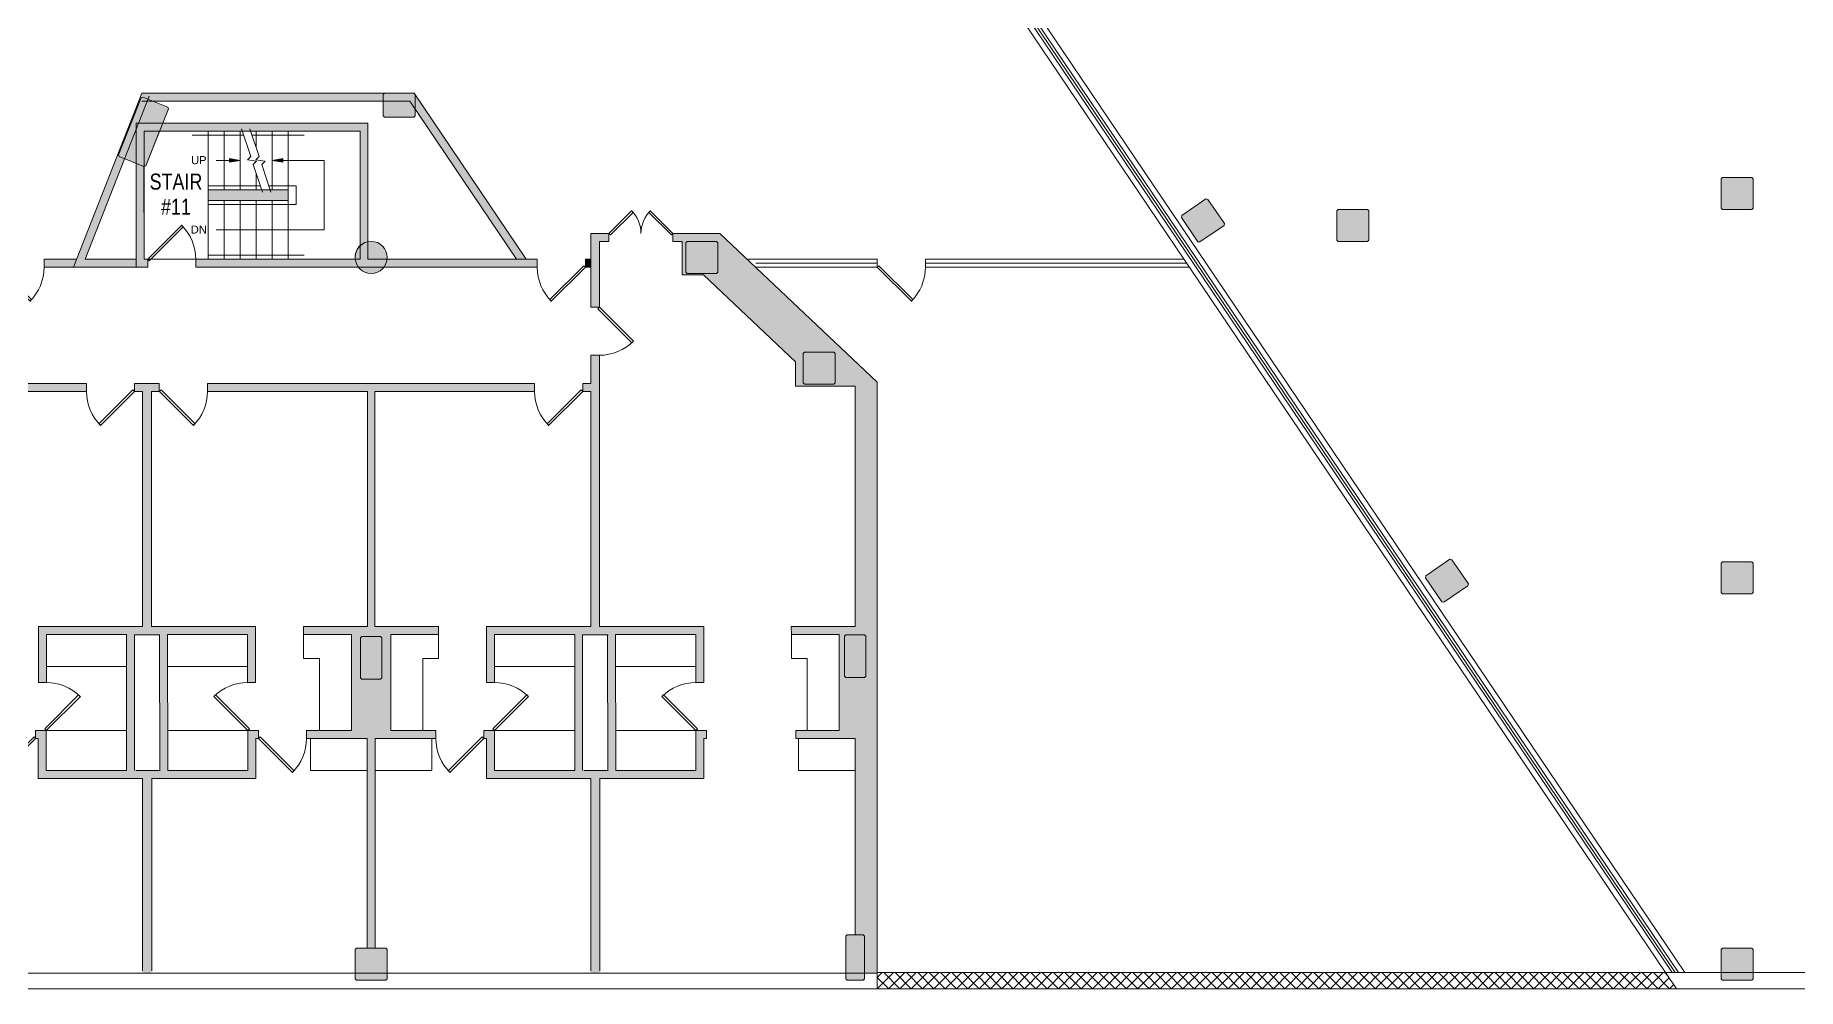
# Model space of a CAD drawing. Header units: inches. Extents: x -13 to 4331, y -638 to 2885.
# Drawn here: x 2208 to 3529, y -638 to 77 of the extents above; entities that cross this region are included whole.
import ezdxf

# ---------------------------------------------------------------- set-up
doc = ezdxf.new("R2010")
doc.units = ezdxf.units.IN
doc.header["$MEASUREMENT"] = 0
for name, color, linetype, lineweight in [('A-CASE', 7, 'Continuous', 9), ('A-DETL-THIN', 151, 'Continuous', 9), ('A-DOOR', 31, 'Continuous', 13), ('A-FLOR-STRS', 7, 'Continuous', 9), ('A-GLAZ', 7, 'Continuous', 9), ('A-GLAZ-MULL', 7, 'Continuous', 9), ('A-WALL', 113, 'Continuous', 9), ('A-WALL-PATT', 111, 'Continuous', 13), ('A-WALL-PRHT', 7, 'Continuous', 9), ('Chevy Chase Pavilion_3rd Floor Base_dwg', 8, 'Continuous', 9), ('NIC', 7, 'Continuous', 9), ('S-COLS', 52, 'Continuous', 13), ('TEXT', 7, 'Continuous', 9)]:
    doc.layers.add(name, color=color, linetype=linetype, lineweight=lineweight)
doc.styles.add('Arial', font='arial.ttf', dxfattribs={"height": 6})
doc.styles.add('Arial_1', font='arial.ttf', dxfattribs={"width": 0.8, "height": 12})

# ---------------------------------------------------------------- blocks, each defined once
blk = doc.blocks.new('Chevy Chase Pavilion_3rd Floor Base_dwg__U3-5518005-FIRST FLOOR CONSTRUCTION')
at = {"layer": 'A-DOOR', "color": 7, "lineweight": 9, "flags": 128}
blk.add_lwpolyline([(0, 0), (25.5, 25.5), (26.1, 24.8), (26.7, 24.2), (1.2, -1.2)], close=True, dxfattribs=at)
at = {"layer": 'A-DOOR', "color": 7, "lineweight": 9}
blk.add_arc((0, 0), 36, 0, 45, dxfattribs=at)
blk = doc.blocks.new('Chevy Chase Pavilion_3rd Floor Base_dwg__U3-5518006-FIRST FLOOR CONSTRUCTION')
at = {"layer": 'A-DOOR', "color": 7, "lineweight": 9, "flags": 128}
blk.add_lwpolyline([(0, 0), (25.5, 25.5), (26.1, 24.8), (26.7, 24.2), (1.2, -1.2)], close=True, dxfattribs=at)
at = {"layer": 'A-DOOR', "color": 7, "lineweight": 9}
blk.add_arc((0, 0), 36, 0, 45, dxfattribs=at)
blk = doc.blocks.new('Chevy Chase Pavilion_3rd Floor Base_dwg_cut-5518010-FIRST FLOOR CONSTRUCTION')
at = {"layer": 'A-FLOR-STRS', "flags": 128}
blk.add_lwpolyline([(-1, 0), (-0.125, 0), (-0.0625, -0.125), (0.0625, 0.125), (0.125, 0), (1, 0)], dxfattribs=at)
blk = doc.blocks.new('Chevy Chase Pavilion_3rd Floor Base_dwg__U10-5518013-FIRST FLOOR CONSTRUCTION')
at = {"layer": 'A-DOOR', "color": 7, "lineweight": 9, "flags": 128}
blk.add_lwpolyline([(0, 0), (17, 17), (17.6, 16.4), (18.2, 15.7), (1.2, -1.2)], close=True, dxfattribs=at)
at = {"layer": 'A-DOOR', "color": 7, "lineweight": 9}
blk.add_arc((0, 0), 24, 0, 45, dxfattribs=at)
blk = doc.blocks.new('Chevy Chase Pavilion_3rd Floor Base_dwg__U10-5518014-FIRST FLOOR CONSTRUCTION')
at = {"layer": 'A-DOOR', "color": 7, "lineweight": 9, "flags": 128}
blk.add_lwpolyline([(0, 0), (17, 17), (17.6, 16.4), (18.2, 15.7), (1.2, -1.2)], close=True, dxfattribs=at)
at = {"layer": 'A-DOOR', "color": 7, "lineweight": 9}
blk.add_arc((0, 0), 24, 0, 45, dxfattribs=at)
blk = doc.blocks.new('Chevy Chase Pavilion_3rd Floor Base_dwg-5020009-FIRST FLOOR CONSTRUCTION')
at = {"layer": 'A-FLOR-STRS'}
for points in [[(2353.5, -18.5), (2353.5, -15.8), (2361.5, -17.2)], [(2393.5, -18.5), (2385.5, -17.2), (2393.5, -15.8)]]:
    blk.add_hatch(color=256, dxfattribs=at).paths.add_polyline_path(points, flags=0)
at = {"layer": 'A-WALL-PATT', "lineweight": 9}
h = blk.add_hatch(color=7, dxfattribs=at)
h.paths.add_polyline_path([(2584.2, -97.2), (2584.2, -91.2), (2575.9, -91.2), (2492.6, 32.2), (2492.6, 21.5), (2568.7, -91.2), (2471.5, -91.2), (2471.1, -93.3), (2470.2, -95.3), (2469, -97.2), (2575.9, -97.2)], flags=0)
h.paths.add_polyline_path([(2292.1, -97.2), (2292.1, -91.2), (2289.5, -91.2), (2289.5, -21.7), (2283.5, -19.4), (2283.5, -91.2), (2245.2, -91.2), (2274.8, -15.9), (2270.8, -14.3), (2270.2, -13), (2287.2, 29.8), (2288.5, 30.3), (2296.2, 27.2), (2468.6, 27.2), (2468.6, 32.2), (2469.6, 33.2), (2287.7, 33.2), (2236.4, -97.2), (2289.5, -97.2)], flags=0)
h.paths.add_polyline_path([(2397.2, -97.2), (2450.2, -97.2), (2449, -95.3), (2448.1, -93.3), (2447.7, -91.2), (2328.1, -91.2), (2328.1, -97.2)], flags=0)
h.paths.add_polyline_path([(2451.5, -80.9), (2453.2, -79.6), (2455.1, -78.6), (2457.1, -78), (2457.1, 10.8), (2303.4, 10.8), (2301, 4.8), (2451.5, 4.8), (2451.5, -80.8)], flags=0)
for points in [[(2289.3, -21.7), (2290.6, -21.1), (2307.7, 21.6), (2307.1, 22.9), (2288.5, 30.3), (2287.2, 29.8), (2270.2, -13), (2270.8, -14.3), (2287.9, -21.1)], [(2491.6, 15.2), (2492.6, 16.2), (2492.6, 32.2), (2491.6, 33.2), (2469.6, 33.2), (2468.6, 32.2), (2468.6, 16.2), (2469.6, 15.2)], [(2337.5, -47.2), (2397.5, -47.2), (2397.5, -39.2), (2337.5, -39.2)], [(3472.6, -53.8), (3494.6, -53.8), (3495.6, -52.8), (3495.6, -30.8), (3494.6, -29.8), (3472.6, -29.8), (3471.6, -30.8), (3471.6, -52.8)], [(3080.8, -78.2), (3099, -65.9), (3099.3, -64.5), (3086.9, -46.3), (3085.5, -46), (3067.3, -58.4), (3067.1, -59.8), (3079.4, -78)], [(3184.6, -77.8), (3206.6, -77.8), (3207.6, -76.8), (3207.6, -54.8), (3206.6, -53.8), (3184.6, -53.8), (3183.6, -54.8), (3183.6, -76.8)], [(2459.6, -101.8), (2461.9, -101.5), (2464.2, -100.8), (2466.3, -99.7), (2468.1, -98.2), (2469.3, -96.8), (2469.9, -95.9), (2470.6, -94.4), (2470.8, -93.9), (2471.2, -92.6), (2471.4, -91.7), (2471.6, -89.8), (2471.4, -87.4), (2470.7, -85.2), (2469.6, -83.1), (2468.1, -81.3), (2466.3, -79.8), (2464.1, -78.6), (2461.9, -78), (2459.6, -77.8), (2457.1, -78), (2455, -78.7), (2453.1, -79.7), (2451.5, -81), (2451.1, -81.3), (2449.6, -83.1), (2448.5, -85.2), (2447.8, -87.4), (2447.6, -89.8), (2447.8, -91.7), (2448.1, -93.1), (2448.5, -94.2), (2448.8, -94.8), (2449.3, -95.9), (2449.9, -96.8), (2451.1, -98.2), (2452.9, -99.7), (2455.1, -100.9), (2457.3, -101.5)], [(2696.6, -101.8), (2718.6, -101.8), (2719.6, -100.8), (2719.6, -78.8), (2718.6, -77.8), (2696.6, -77.8), (2695.6, -78.8), (2695.6, -100.8)], [(2214.4, -97.2), (2236.4, -97.2), (2238.7, -91.2), (2214.4, -91.2), (2214.4, -97.2)], [(2620.2, -97.2), (2624.2, -97.2), (2624.2, -91.2), (2620.2, -91.2), (2620.2, -95.3)], [(2784.6, -184.8), (2806.6, -184.8), (2807.6, -183.8), (2807.6, -161.8), (2806.6, -160.8), (2784.6, -160.8), (2783.6, -161.8), (2783.6, -183.8)], [(3263.7, -348.2), (3281.9, -335.9), (3282.2, -334.5), (3269.8, -316.3), (3268.4, -316), (3250.2, -328.4), (3250, -329.8), (3262.3, -348)], [(3472.6, -341.8), (3494.6, -341.8), (3495.6, -340.8), (3495.6, -318.8), (3494.6, -317.8), (3472.6, -317.8), (3471.6, -318.8), (3471.6, -340.8)], [(2466.6, -405.8), (2467.6, -404.8), (2467.6, -374.8), (2466.6, -373.8), (2452.6, -373.8), (2451.6, -374.8), (2451.6, -404.8), (2452.6, -405.8)], [(2829.6, -404.7), (2829.6, -404.7), (2830.6, -403.7), (2830.6, -373.7), (2829.6, -372.7), (2815.6, -372.7), (2814.6, -373.7), (2814.6, -403.7), (2815.6, -404.7), (2828.6, -404.7)], [(2470.6, -631.3), (2471.6, -630.3), (2471.6, -608.3), (2470.6, -607.3), (2448.6, -607.3), (2447.6, -608.3), (2447.6, -630.3), (2448.6, -631.3)], [(2828.6, -631.3), (2829.6, -630.3), (2829.6, -598.3), (2828.6, -597.3), (2816.6, -597.3), (2815.6, -598.3), (2815.6, -630.3), (2816.6, -631.3), (2822.5, -631.3)], [(3494.6, -631.3), (3495.6, -630.3), (3495.6, -608.3), (3494.6, -607.3), (3472.6, -607.3), (3471.6, -608.3), (3471.6, -630.3), (3472.6, -631.3)]]:
    blk.add_hatch(color=7, dxfattribs=at).paths.add_polyline_path(points, flags=0)
h = blk.add_hatch(color=7, dxfattribs=at)
h.paths.add_polyline_path([(2829.6, -625.8), (2839.1, -625.8), (2839.1, -183.2), (2721, -71.8), (2685.9, -71.8), (2685.9, -77.8), (2692.9, -77.8), (2692.9, -102.8), (2708.7, -102.8), (2777.8, -168), (2777.8, -186.3), (2822.6, -186.3), (2822.6, -366.3), (2774.6, -366.3), (2774.7, -372.3), (2810.6, -372.3), (2810.6, -444.3), (2777.9, -444.3), (2777.9, -450.3), (2822.5, -450.3), (2822.5, -597.3), (2828.6, -597.3), (2829.6, -598.3), (2829.6, -625.8)], flags=0)
h.paths.add_polyline_path([(2814.6, -403.7), (2814.6, -403.7), (2814.6, -404.7)], flags=0)
h.paths.add_polyline_path([(2829.6, -404.7), (2815.6, -404.7), (2814.6, -403.7), (2814.6, -373.7), (2815.6, -372.7), (2829.6, -372.7), (2830.6, -373.7), (2830.6, -403.7), (2829.6, -404.7)], flags=0)
h.paths.add_polyline_path([(2806.6, -184.8), (2784.6, -184.8), (2783.6, -183.8), (2783.6, -161.8), (2784.6, -160.8), (2806.6, -160.8), (2807.6, -161.8), (2807.6, -183.8)], flags=0)
h.paths.add_polyline_path([(2624.2, -127.1), (2630.8, -127.1), (2630.8, -77.8), (2637.9, -77.8), (2637.9, -71.8), (2624.2, -71.8), (2624.2, -97.8)], flags=0)
h.paths.add_polyline_path([(2696.6, -101.8), (2695.6, -100.8), (2695.6, -78.8), (2696.6, -77.8), (2718.6, -77.8), (2719.6, -78.8), (2719.6, -100.8), (2718.6, -101.8), (2708.7, -101.8)], flags=0)
h = blk.add_hatch(color=7, dxfattribs=at)
h.paths.add_polyline_path([(2624.2, -625.8), (2631.1, -625.8), (2631, -480.3), (2709.1, -480.3), (2709.1, -450.3), (2711.1, -450.3), (2711.1, -444.3), (2703.1, -444.3), (2703.1, -474.3), (2643.1, -474.3), (2642.9, -372.3), (2702.9, -372.3), (2703, -408.3), (2709, -408.3), (2708.9, -366.3), (2630.9, -366.3), (2630.9, -163.1), (2624.2, -163.1), (2624.2, -184.3), (2618.2, -184.3), (2618.2, -190.3), (2624.2, -190.3), (2624.2, -366.3), (2546.2, -366.3), (2546.2, -408.3), (2552.2, -408.3), (2552.2, -372.3), (2612.2, -372.3), (2612.2, -372.7), (2612.1, -474.3), (2552.1, -474.3), (2552.1, -444.3), (2544, -444.3), (2544.1, -450.3), (2546.1, -450.3), (2546.1, -480.3), (2624.2, -480.3), (2624.2, -616.3)], flags=0)
h.paths.add_polyline_path([(2618.1, -474.3), (2618.1, -372.7), (2636.9, -372.7), (2637.1, -474.3), (2624.2, -474.3)], flags=0)
h = blk.add_hatch(color=7, dxfattribs=at)
h.paths.add_polyline_path([(2126.6, -609.3), (2126.4, -450.3), (2172.1, -450.3), (2172, -444.3), (2138.3, -444.3), (2138.3, -372.3), (2174.2, -372.3), (2174.2, -366.3), (2126.3, -366.3), (2126.1, -190.3), (2246.2, -190.3), (2246.2, -184.3), (2000.9, -184.3), (2000.9, -190.3), (2121, -190.3), (2120.9, -366.3), (2072.9, -366.3), (2072.9, -372.3), (2108.9, -372.3), (2108.9, -444.3), (2075.1, -444.3), (2075.1, -450.3), (2120.8, -450.3), (2120.8, -450.3), (2120.6, -609.3), (2126.4, -609.3)], flags=0)
h.paths.add_polyline_path([(2130.6, -405.8), (2116.6, -405.8), (2115.6, -404.8), (2115.6, -374.8), (2116.6, -373.8), (2130.6, -373.8), (2131.6, -374.8), (2131.6, -404.8), (2130.6, -405.8)], flags=0)
h = blk.add_hatch(color=7, dxfattribs=at)
h.paths.add_polyline_path([(2288.2, -625.9), (2295.1, -625.9), (2295, -480.3), (2373.1, -480.3), (2373.1, -450.3), (2375.1, -450.3), (2375.1, -444.3), (2367.1, -444.3), (2367.1, -474.3), (2307.1, -474.3), (2306.9, -372.3), (2366.9, -372.3), (2367, -408.3), (2373, -408.3), (2372.9, -366.3), (2294.9, -366.3), (2294.9, -190.3), (2300.9, -190.3), (2300.8, -184.3), (2282.2, -184.3), (2282.2, -190.3), (2288.2, -190.3), (2288.2, -366.3), (2210.2, -366.3), (2210.2, -408.3), (2216.2, -408.3), (2216.2, -372.3), (2276.2, -372.3), (2276.2, -389.1), (2276.1, -474.3), (2216.1, -474.3), (2216.1, -444.3), (2208, -444.3), (2208.1, -450.3), (2210.1, -450.3), (2210.1, -480.3), (2288.2, -480.3), (2288.2, -616.3)], flags=0)
h.paths.add_polyline_path([(2300.9, -474.3), (2282.1, -474.3), (2282.2, -372.7), (2300.9, -372.7), (2301.1, -474.3)], flags=0)
h = blk.add_hatch(color=7, dxfattribs=at)
h.paths.add_polyline_path([(2456.6, -607.3), (2462.6, -607.3), (2462.4, -450.3), (2508.1, -450.3), (2508, -444.3), (2474.3, -444.3), (2474.3, -372.3), (2510.2, -372.3), (2510.2, -366.3), (2462.3, -366.3), (2462.1, -190.3), (2582.2, -190.3), (2582.2, -184.3), (2336.9, -184.3), (2336.9, -190.3), (2457, -190.3), (2456.9, -366.3), (2408.9, -366.3), (2408.9, -372.3), (2444.9, -372.3), (2444.9, -444.3), (2411.1, -444.3), (2411.1, -450.3), (2456.8, -450.3), (2456.8, -450.3)], flags=0)
h.paths.add_polyline_path([(2466.6, -405.8), (2452.6, -405.8), (2451.6, -404.8), (2451.6, -374.8), (2452.6, -373.8), (2466.6, -373.8), (2467.6, -374.8), (2467.6, -404.8), (2466.6, -405.8)], flags=0)
at = {"layer": 'A-WALL-PRHT'}
h = blk.add_hatch(dxfattribs=at)
h.set_pattern_fill('FP_8', color=256, style=0, pattern_type=2)
h.set_pattern_definition([(45, (2839.103, -637.787), (-4.24264, 4.24264), []), (135, (2839.103, -637.787), (-4.24264, -4.24264), [])])
h.paths.add_polyline_path([(3198, -637.8), (3438.2, -637.8), (3430.1, -625.7), (2839.1, -625.7), (2839.1, -637.8), (2843.2, -637.8)], flags=0)
at = {"layer": 'A-CASE'}
for p, q in [((2276.2, -396.3), (2216.2, -396.3)), ((2307, -396.3), (2367, -396.3)), ((2612.2, -396.3), (2552.2, -396.3)), ((2643, -396.3), (2703, -396.3)), ((2276.1, -444.3), (2216.1, -444.3)), ((2307.1, -444.3), (2367.1, -444.3)), ((2612.1, -444.3), (2552.1, -444.3)), ((2643.1, -444.3), (2703.1, -444.3)), ((2414.2, -474.2), (2414.1, -450.2)), ((2505, -474.1), (2505, -450.3)), ((2779.9, -474.2), (2779.9, -450.2)), ((2414.2, -474.3), (2456.9, -474.3)), ((2505, -474.3), (2462.3, -474.3)), ((2779.9, -474.3), (2822.6, -474.3))]:
    blk.add_line(p, q, dxfattribs=at)
at = {"layer": 'A-CASE', "flags": 128}
for points in [[(2420.9, -444.3), (2420.9, -390.3), (2409, -390.3), (2408.9, -366.3)], [(2498.3, -444.3), (2498.3, -390.3), (2510.2, -390.3), (2510.2, -366.3)], [(2786.6, -444.3), (2786.6, -390.3), (2774.7, -390.3), (2774.7, -372.3)]]:
    blk.add_lwpolyline(points, dxfattribs=at)
at = {"layer": 'A-FLOR-STRS'}
for p, q in [((2363.9, 1.8), (2325.5, 1.8)), ((2337.5, 4.8), (2337.5, -39.2)), ((2349.5, 4.8), (2349.5, -39.2)), ((2361.5, 4.8), (2361.5, -39.2)), ((2409.5, 1.8), (2370.3, 1.8)), ((2373.5, 4.8), (2373.5, -7.8)), ((2385.5, 4.8), (2385.5, -39.2)), ((2397.5, 4.8), (2397.5, -39.2)), ((2361.5, -17.2), (2343.5, -17.2)), ((2353.5, -18.5), (2353.5, -15.8)), ((2353.5, -15.8), (2361.5, -17.2)), ((2361.5, -17.2), (2353.5, -18.5)), ((2373.5, -17.6), (2373.5, -17.9)), ((2385.5, -17.2), (2393.5, -15.8)), ((2393.5, -18.5), (2385.5, -17.2)), ((2393.5, -15.8), (2393.5, -18.5)), ((2337.5, -36.2), (2376.6, -36.2)), ((2373.5, -26.8), (2373.5, -39.2)), ((2337.5, -47.2), (2337.5, -91.2)), ((2349.5, -47.2), (2349.5, -91.2)), ((2361.5, -47.2), (2361.5, -91.2)), ((2373.5, -47.2), (2373.5, -91.2)), ((2385.5, -47.2), (2385.5, -91.2)), ((2397.5, -47.2), (2397.5, -91.2)), ((2409.5, -88.2), (2337.5, -88.2))]:
    blk.add_line(p, q, dxfattribs=at)
at = {"layer": 'A-FLOR-STRS', "flags": 128}
for points in [[(2385.5, -17.2), (2424.5, -17.2), (2424.5, -69.2), (2343.5, -69.2)], [(2382.9, -36.2), (2403.5, -36.2), (2403.5, -50.2), (2337.5, -50.2)]]:
    blk.add_lwpolyline(points, dxfattribs=at)
at = {"layer": 'A-GLAZ'}
for p, q in [((2839.1, -94.2), (2747.9, -94.2)), ((2875.1, -94.2), (3071.1, -94.2))]:
    blk.add_line(p, q, dxfattribs=at)
at = {"layer": 'A-GLAZ', "flags": 128}
blk.add_lwpolyline([(2632.7, 576.5), (2628.7, 571.7), (3437.3, -625.7)], dxfattribs=at)
at = {"layer": 'A-GLAZ-MULL', "flags": 128}
for points in [[(3434.9, -625.7), (2626.2, 571.9), (2742.1, 710.4), (3068.5, 710.4), (3068.5, 710.2)], [(3068.5, 706.7), (3068.5, 706.4), (2744, 706.4), (2631.2, 571.6), (3439.7, -625.7)], [(2741.5, -91.2), (2839.1, -91.2), (2839.1, -97.2), (2747.9, -97.2)], [(3073.1, -97.2), (2875.1, -97.2), (2875.1, -91.2), (3069.1, -91.2)]]:
    blk.add_lwpolyline(points, dxfattribs=at)
at = {"layer": 'A-WALL', "color": 7}
for p, q in [((2633.8, 574.8), (3444.5, -625.7)), ((2301.1, -474.3), (2300.9, -372.7)), ((2637.1, -474.3), (2636.9, -372.7)), ((2216.1, -408.3), (2210.1, -408.3)), ((2367.1, -408.3), (2373.1, -408.3)), ((2552.1, -408.3), (2546.1, -408.3)), ((2703.1, -408.3), (2709.1, -408.3)), ((2216.2, -444.3), (2208, -444.3)), ((2208.1, -450.2), (2208.1, -444.2)), ((2367, -444.3), (2375.1, -444.3)), ((2375.1, -450.2), (2375.1, -444.2)), ((2552.2, -444.3), (2544, -444.3)), ((2544.1, -450.2), (2544.1, -444.2)), ((2703, -444.3), (2711.1, -444.3)), ((2711.1, -450.2), (2711.1, -444.2)), ((2283.1, -474.3), (2301.4, -474.3)), ((2619.1, -474.3), (2637.4, -474.3))]:
    blk.add_line(p, q, dxfattribs=at)
at = {"layer": 'A-WALL', "color": 7, "flags": 128}
for points in [[(2822.5, -597.3), (2822.5, -450.3), (2777.9, -450.3), (2777.9, -444.3), (2810.6, -444.3), (2810.6, -372.3), (2774.7, -372.3), (2774.6, -366.3), (2822.6, -366.3), (2822.6, -186.3), (2777.8, -186.3), (2777.8, -168), (2708.7, -102.8), (2692.9, -102.8), (2692.9, -77.8), (2685.9, -77.8), (2685.9, -71.8), (2721, -71.8), (2839.1, -183.2), (2839.1, -637.8), (408.3, -637.8)], [(414.9, -626.2), (2839.1, -626.2)], [(4076.6, 1821), (4079.1, 1819.9), (4079.1, -637.8), (3438.2, -637.8), (3430.1, -625.7), (4073.1, -625.7), (4073.1, 1559.6)], [(3430.1, -625.7), (2621.6, 571.5), (2631.5, 578.2)], [(2575.9, -91.2), (2491.9, 33.2), (2287.7, 33.2), (2236.4, -97.2)], [(2293.2, 31), (2245.2, -91.2), (2283.5, -91.2)], [(2568.7, -91.2), (2488.7, 27.2), (2287.7, 27.2)], [(2238.7, -91.2), (2214.4, -91.2), (2214.4, -97.2), (2236.4, -97.2), (2292.1, -97.2), (2292.1, -91.2), (2289.5, -91.2), (2289.5, 4.8), (2451.5, 4.8), (2451.5, -91.2), (2328.1, -91.2), (2328.1, -97.2), (2584.2, -97.2), (2584.2, -91.2), (2457.1, -91.2), (2457.1, 10.8), (2283.5, 10.8), (2283.5, -97.2)], [(2337.5, -39.2), (2337.5, -47.2), (2397.5, -47.2), (2397.5, -39.2), (2337.5, -39.2)], [(2624.2, -91.2), (2620.2, -91.2), (2620.2, -97.2), (2624.2, -97.2), (2624.2, -101.2)], [(2546.2, -408.3), (2546.2, -366.3), (2624.2, -366.3), (2624.2, -190.3), (2618.2, -190.3), (2618.2, -184.3), (2624.2, -184.3), (2624.2, -163.1)], [(2709, -408.3), (2709, -366.3), (2630.9, -366.3), (2630.9, -163.1), (2624.3, -163.1)], [(2174.2, -366.3), (2126.3, -366.3), (2126.3, -190.3), (2246.2, -190.3), (2246.2, -184.3), (2000.9, -184.3), (2000.9, -190.3), (2121, -190.3), (2121, -366.3), (2072.9, -366.3)], [(2210.2, -408.3), (2210.2, -366.3), (2288.2, -366.3), (2288.2, -190.3), (2282.2, -190.3), (2282.2, -184.3), (2300.8, -184.3), (2300.8, -190.3), (2294.9, -190.3), (2294.9, -366.3), (2372.9, -366.3), (2372.9, -408.3)], [(2510.2, -366.3), (2462.3, -366.3), (2462.3, -190.3), (2582.2, -190.3), (2582.2, -184.3), (2336.9, -184.3), (2336.9, -190.3), (2457, -190.3), (2457, -366.3), (2408.9, -366.3)], [(2216.2, -408.3), (2216.2, -372.3), (2276.2, -372.3), (2276.2, -474.3), (2216.1, -474.3), (2216.1, -444.3)], [(2282.1, -474.3), (2282.1, -372.7), (2301.2, -372.7)], [(2367, -408.3), (2367, -372.3), (2306.9, -372.3), (2307.1, -474.3), (2367.1, -474.3), (2367.1, -444.3)], [(2411.1, -450.2), (2411.1, -444.3), (2444.9, -444.3), (2444.9, -372.3), (2408.9, -372.3)], [(2508.1, -450.2), (2508.1, -444.3), (2474.3, -444.3), (2474.3, -372.3), (2510.2, -372.3)], [(2552.2, -408.3), (2552.2, -372.3), (2612.2, -372.3), (2612.2, -474.3), (2552.1, -474.3), (2552.1, -444.3)], [(2618.1, -474.3), (2618.1, -372.7), (2637.2, -372.7)], [(2703, -408.3), (2703, -372.3), (2642.9, -372.3), (2643.1, -474.3), (2703.1, -474.3), (2703.1, -444.3)], [(2288.2, -624.4), (2288.2, -480.3), (2210.1, -480.3), (2210.1, -450.3), (2208.1, -450.3)], [(2295.1, -624.4), (2295.1, -480.3), (2373.1, -480.3), (2373.1, -450.3), (2375.1, -450.3)], [(2456.6, -607.3), (2456.6, -450.3), (2411.1, -450.3)], [(2462.6, -607.3), (2462.6, -450.3), (2508.1, -450.3)], [(2624.2, -624.4), (2624.2, -480.3), (2546.1, -480.3), (2546.1, -450.3), (2544.1, -450.3)], [(2631.1, -624.4), (2631.1, -480.3), (2709.1, -480.3), (2709.1, -450.3), (2711.1, -450.3)]]:
    blk.add_lwpolyline(points, dxfattribs=at)
blk.add_lwpolyline([(2637.9, -77.8), (2630.8, -77.8), (2630.8, -127.1), (2624.2, -127.1), (2624.2, -71.8), (2637.9, -71.8)], close=True, dxfattribs=at)
at = {"layer": 'A-WALL-PRHT'}
for p, q in [((3430.1, -625.7), (2839.1, -625.7)), ((3438.2, -637.8), (2839.1, -637.8))]:
    blk.add_line(p, q, dxfattribs=at)
at = {"layer": 'NIC', "flags": 128}
blk.add_lwpolyline([(408.3, -637.8), (-13.4, -15.7), (1142, 2881.3), (1809.4, 2615.1), (1910.5, 2868.6), (4259.6, 1931.3), (4259.6, -637.8)], close=True, dxfattribs=at)
blk.add_lwpolyline([(2447.7, -91.2), (2289.5, -91.2), (2289.3, -21.7), (2290.6, -21.1), (2301, 4.8), (2451.5, 4.8), (2451.5, -80.9)], dxfattribs=at)
at = {"layer": 'NIC'}
blk.add_arc((2459.6, -89.8), 12, 132.5439, 186.7136, dxfattribs=at)
at = {"layer": 'S-COLS', "color": 7, "lineweight": 9, "flags": 128}
for points in [[(2270.2, -13), (2270.8, -14.3), (2289.3, -21.7), (2290.6, -21.1), (2307.7, 21.6), (2307.1, 22.9), (2288.5, 30.3), (2287.2, 29.8)], [(2468.6, 16.2), (2469.6, 15.2), (2491.6, 15.2), (2492.6, 16.2), (2492.6, 32.2), (2491.6, 33.2), (2469.6, 33.2), (2468.6, 32.2)], [(3471.6, -52.8), (3472.6, -53.8), (3494.6, -53.8), (3495.6, -52.8), (3495.6, -30.8), (3494.6, -29.8), (3472.6, -29.8), (3471.6, -30.8)], [(3079.4, -78), (3080.8, -78.2), (3099, -65.9), (3099.3, -64.5), (3086.9, -46.3), (3085.5, -46), (3067.3, -58.4), (3067.1, -59.8)], [(3183.6, -76.8), (3184.6, -77.8), (3206.6, -77.8), (3207.6, -76.8), (3207.6, -54.8), (3206.6, -53.8), (3184.6, -53.8), (3183.6, -54.8)], [(2695.6, -100.8), (2696.6, -101.8), (2718.6, -101.8), (2719.6, -100.8), (2719.6, -78.8), (2718.6, -77.8), (2696.6, -77.8), (2695.6, -78.8)], [(2783.6, -183.8), (2784.6, -184.8), (2806.6, -184.8), (2807.6, -183.8), (2807.6, -161.8), (2806.6, -160.8), (2784.6, -160.8), (2783.6, -161.8)], [(3262.3, -348), (3263.7, -348.2), (3281.9, -335.9), (3282.2, -334.5), (3269.8, -316.3), (3268.4, -316), (3250.2, -328.4), (3250, -329.8)], [(3471.6, -340.8), (3472.6, -341.8), (3494.6, -341.8), (3495.6, -340.8), (3495.6, -318.8), (3494.6, -317.8), (3472.6, -317.8), (3471.6, -318.8)], [(2447.6, -630.3), (2448.6, -631.3), (2470.6, -631.3), (2471.6, -630.3), (2471.6, -608.3), (2470.6, -607.3), (2448.6, -607.3), (2447.6, -608.3)], [(2815.6, -630.3), (2816.6, -631.3), (2828.6, -631.3), (2829.6, -630.3), (2829.6, -598.3), (2828.6, -597.3), (2816.6, -597.3), (2815.6, -598.3)], [(3471.6, -630.3), (3472.6, -631.3), (3494.6, -631.3), (3495.6, -630.3), (3495.6, -608.3), (3494.6, -607.3), (3472.6, -607.3), (3471.6, -608.3)]]:
    blk.add_lwpolyline(points, close=True, dxfattribs=at)
for points in [[(2451.6, -404.8), (2452.6, -405.8), (2466.6, -405.8), (2467.6, -404.8), (2467.6, -374.8), (2466.6, -373.8), (2452.6, -373.8), (2451.6, -374.8), (2451.6, -404.8)], [(2814.6, -403.7), (2815.6, -404.7), (2829.6, -404.7), (2830.6, -403.7), (2830.6, -373.7), (2829.6, -372.7), (2815.6, -372.7), (2814.6, -373.7), (2814.6, -403.7)]]:
    blk.add_lwpolyline(points, dxfattribs=at)
at = {"layer": 'S-COLS', "color": 7, "lineweight": 9}
blk.add_circle((2459.6, -89.8), 12, dxfattribs=at)
at = {"xscale": 24.99999999999999, "yscale": 24.99999999999999, "zscale": 24.99999999999999, "rotation": 288.4112453298256}
for p in [(2370.3, -17.2), (2376.6, -17.2)]:
    blk.add_blockref('Chevy Chase Pavilion_3rd Floor Base_dwg_cut-5518010-FIRST FLOOR CONSTRUCTION', p, dxfattribs=at)
for name, p in [('Chevy Chase Pavilion_3rd Floor Base_dwg__U3-5518006-FIRST FLOOR CONSTRUCTION', (2292.1, -91.2)), ('Chevy Chase Pavilion_3rd Floor Base_dwg__U10-5518013-FIRST FLOOR CONSTRUCTION', (2637.9, -71.8))]:
    blk.add_blockref(name, p)
at = {"extrusion": (0, 0, -1), "zscale": -1}
blk.add_blockref('Chevy Chase Pavilion_3rd Floor Base_dwg__U10-5518014-FIRST FLOOR CONSTRUCTION', (-2685.9, -71.8), dxfattribs=at)
for p, rotation in [((-2178.4, -97.2), 180), ((-2839.1, -97.2), 180), ((-2300.9, -190.3), 180), ((-2216.1, -444.3), 90.00000000000001), ((-2552.1, -444.3), 90.00000000000001), ((-2375.1, -450.2), 180)]:
    blk.add_blockref('Chevy Chase Pavilion_3rd Floor Base_dwg__U3-5518005-FIRST FLOOR CONSTRUCTION', p, dxfattribs=dict(at, rotation=rotation))
for p, rotation in [((2620.2, -97.2), 180), ((2630.8, -127.1), 270), ((2282.2, -190.3), 180), ((2618.2, -190.3), 180), ((2367.1, -444.3), 89.99999999999999), ((2703.1, -444.3), 89.99999999999999), ((2208.1, -450.3), 180), ((2544.1, -450.3), 180)]:
    blk.add_blockref('Chevy Chase Pavilion_3rd Floor Base_dwg__U3-5518006-FIRST FLOOR CONSTRUCTION', p, dxfattribs=dict(rotation=rotation))
at = {"layer": 'A-FLOR-STRS', "char_height": 6, "attachment_point": 2, "line_spacing_factor": 0.941778, "style": 'Arial'}
for s, insert, width in [('UP', (2330.4, -13.9), 13.884), ('DN', (2330.4, -65.9), 14.398)]:
    blk.add_mtext(s, dxfattribs=dict(at, insert=insert, width=width))
at = {"layer": 'TEXT', "insert": (2313.3, -27), "char_height": 12, "width": 45.544, "attachment_point": 2, "line_spacing_factor": 0.941778, "style": 'Arial_1'}
blk.add_mtext('STAIR\\P#11', dxfattribs=at)

msp = doc.modelspace()

# ---------------------------------------------------------------- linework, layer by layer
at = {"layer": 'A-DETL-THIN'}
msp.add_line((408.3, -637.8), (4112.1, -637.8), dxfattribs=at)

# ---------------------------------------------------------------- block references
at = {"layer": 'Chevy Chase Pavilion_3rd Floor Base_dwg', "color": 7}
msp.add_blockref('Chevy Chase Pavilion_3rd Floor Base_dwg-5020009-FIRST FLOOR CONSTRUCTION', (0, 0), dxfattribs=at)

doc.saveas('drawing.dxf')
